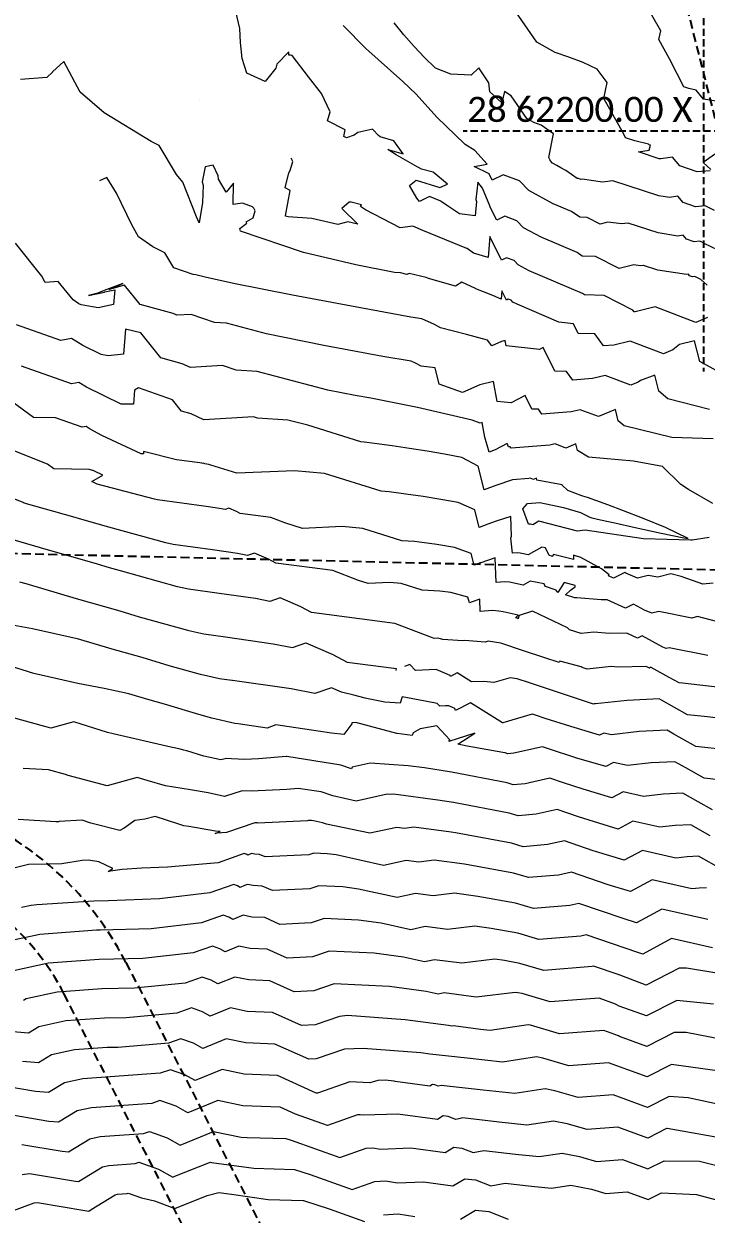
# Model space of a CAD drawing. Header units: metres. Extents: x 5688 to 19740, y -52 to 3406.
# Drawn here: x 7113.7 to 7359.3, y 1435.2 to 1863.1 of the extents above; entities that cross this region are included whole.
import ezdxf
from ezdxf.enums import TextEntityAlignment as Align

# ---------------------------------------------------------------- set-up
doc = ezdxf.new("R2010")
doc.units = ezdxf.units.M
doc.linetypes.add('DASHED', pattern=[19.05, 12.7, -6.35])
doc.linetypes.add('HIDDEN', pattern=[9.525, 6.35, -3.175])
for name, color, linetype in [('AFSTANDE', 7, 'Continuous'), ('Contours', 7, 'Continuous'), ('LINES', 7, 'Continuous')]:
    doc.layers.add(name, color=color, linetype=linetype)
doc.styles.add('CALIBRII', font='calibri.ttf')

# ---------------------------------------------------------------- blocks, each defined once
blk = doc.blocks.new('CONTOURS-CG')
at = {"layer": 'Contours', "color": 253, "lineweight": 9, "true_color": 0xa1a3a5}
for points, elevation in [([(31179.66, 652.87), (31173.56, 653.88), (31170.85, 657.04), (31168.19, 657.66), (31166.43, 658.24), (31161.34, 668.34), (31157.48, 675.24), (31158.14, 678.43), (31154.99, 683.99)], 1437.5), ([(31177.43, 613.85), (31174.11, 615.43), (31170.69, 615.11), (31166.17, 616.68), (31164.29, 618.95), (31161.27, 618.47), (31157.43, 619.08), (31140.9, 624.44), (31140.9, 624.44), (31137.21, 624), (31129.9, 625.03), (31129.9, 625.03), (31129.39, 624.91), (31128.57, 625.32), (31128.1, 625.34), (31124.02, 628.14), (31123.71, 628.27), (31122.2, 629.1), (31120.77, 630.01), (31120.76, 630.01), (31119.17, 630.82), (31118.33, 631.84), (31118.38, 631.92), (31117.82, 632.92), (31119.56, 641.34), (31115.06, 644.54), (31112.48, 645.4), (31109.96, 646.84), (31104.33, 655.02), (31101.87, 656.54), (31100.93, 652.57), (31096.61, 656.42), (31096.23, 659.75), (31092.7, 665.15), (31089.91, 662.5), (31082.65, 662.83), (31077.11, 664.97), (31073.15, 668.79), (31069.36, 672.79), (31065.72, 676.94), (31062.2, 681.23)], 1438.5), ([(31174.84, 586.97), (31172.56, 589), (31170.39, 590.04), (31169.58, 589.96), (31168.53, 590.33), (31168.09, 590.86), (31167.38, 590.75), (31157.06, 592.39), (31151.89, 594.07), (31151.86, 594.07), (31150.7, 593.93), (31148.41, 594.26), (31148.41, 594.26), (31143.19, 592.99), (31143.18, 592.99), (31134.71, 597.26), (31129.87, 597.4), (31129.86, 597.41), (31128.02, 598.67), (31115.07, 604.17), (31108.79, 607.61), (31106.36, 610.13), (31106.35, 610.13), (31102.05, 611.74), (31099.19, 610.37), (31096.63, 615.24), (31096.64, 615.48), (31093.99, 621.81), (31092.38, 624.03), (31091.56, 617.82), (31091.81, 617.02), (31091.4, 611.93), (31085.73, 612.64), (31081.05, 615.69), (31079.13, 617.09), (31079.04, 617.13), (31074.93, 618.79), (31071.37, 617.1), (31070.35, 618.24), (31067.76, 622.77), (31070.11, 624.66), (31078.71, 622.13), (31081.37, 623.31), (31076.21, 627.6), (31072.11, 628.68), (31069.69, 629.93), (31062.92, 633.78), (31059.9, 635.76), (31065.45, 634.16), (31062.05, 638.8), (31057.16, 640.31), (31056.56, 640.76), (31054.59, 642.96), (31054.57, 643.08), (31049.2, 641.79), (31047.88, 640.86), (31045.08, 639.93), (31044.11, 640.35), (31044.58, 642.82), (31038.29, 645.99), (31038.29, 645.99), (31039.22, 649.22), (31036.04, 655.86), (31031.38, 661.82), (31025.47, 669.49), (31024.88, 669.69), (31024.32, 669.63), (31024.33, 670.89), (31019.99, 666.39), (31019.62, 664.98), (31015.78, 660.15), (31009.21, 663.13), (31007.58, 668.46), (31006.87, 674.21), (31006.68, 679.29), (31004.32, 689.53)], 1439.5), ([(31185.53, 639.54), (31173.46, 631.12), (31176.11, 628.5)], 1438), ([(31175.98, 628.12), (31171.24, 627.68), (31164.99, 629.85), (31162.4, 632.99), (31158.22, 632.33), (31157.61, 632.42), (31150.12, 634.85), (31153.99, 635.55), (31154.49, 637.31), (31153.98, 637.39), (31153.75, 637.66), (31148.79, 638.83), (31145.5, 639.91), (31144.68, 641.53), (31137.65, 654.08), (31138.85, 659.88), (31135.21, 664.59), (31130.26, 667.01), (31125.05, 668.99), (31120.21, 670.57), (31113.56, 674.38), (31098.73, 695.9)], 1438), ([(31179.41, 555.6), (31172.15, 559.57), (31172.15, 559.57), (31170.24, 566.91), (31164.84, 565.58), (31162.5, 563.7), (31159.08, 562.27), (31147.14, 566.82), (31141.23, 565.37), (31137.52, 565.1), (31134.38, 569.44), (31128.39, 569.6), (31128.38, 569.61), (31126.7, 573.03), (31121.49, 573.68), (31106.44, 580.08), (31104.92, 580.9), (31104.33, 581.52), (31103.29, 581.9), (31102.6, 581.57), (31100.95, 584.88), (31100.71, 581.95), (31097.72, 583.21), (31091.56, 585.7), (31091.53, 585.71), (31086.53, 588), (31084.25, 586.57), (31074.52, 589.42), (31074.38, 589.48), (31073.73, 589.67), (31067.62, 591.11), (31066.74, 590.85), (31066.74, 590.85), (31064.44, 591.4), (31062.33, 591.54), (31062.33, 591.54), (31048.38, 594.28), (31029.54, 598.76), (31006.97, 606.4), (31006.73, 607.3), (31009.24, 609.29), (31009, 609.7), (31011.53, 611.2), (31012.25, 613.7), (31012.02, 614.17), (31011.69, 614.59), (31011.28, 615.13), (31007.68, 616.39), (31004.26, 616.01), (31004.36, 623.64), (31001.74, 620.35), (30998.98, 625.12), (30998.94, 626.22), (30997.11, 630.07), (30994.21, 629.48), (30993.08, 624.07), (30993.52, 622.92), (30993.27, 616.68), (30992.1, 609.39), (30991.15, 611.49), (30986.21, 624.05), (30983.88, 626.71), (30977.64, 637.16), (30974.76, 638.56), (30957.84, 648.93), (30949.21, 656.31), (30943.35, 667.33), (30939.3, 663.61), (30939.26, 663.53), (30937.22, 661.62), (30927.79, 660.88)], 1440.5), ([(31177.06, 531.7), (31162.08, 532.14), (31144.99, 536.43), (31142.87, 538.22), (31141.83, 542.24), (31135.71, 539.7), (31129.17, 542.19), (31125.92, 541.4), (31115.37, 540.64), (31114.11, 542.36), (31111.73, 542.43), (31111.73, 542.43), (31109.34, 547.28), (31104.31, 544.64), (31099.23, 545.19), (31098.01, 552.29), (31093, 551.18), (31086.78, 548.38), (31078.38, 551.36), (31076.93, 557.25), (31076.93, 557.25), (31071.9, 557.86), (31069.89, 558.97), (31068.28, 559.67), (31058.19, 561.37), (31036.89, 565.28), (31016.25, 569.51), (31001.92, 573.31), (31001.91, 573.32), (30997.6, 573.58), (30997.6, 573.58), (30989.2, 576.45), (30989.2, 576.45), (30984.02, 576.12), (30984.02, 576.12), (30982.71, 576.76), (30970.84, 579.98), (30965.24, 586.94), (30959.72, 585.43), (30964.56, 587.55), (30957.86, 585.08), (30955.82, 584.24), (30955.55, 584.14), (30952.22, 583.23), (30958.01, 584.47), (30958.09, 584.51), (30958.09, 584.51), (30961.71, 585.28), (30961.26, 580.03), (30955.77, 578.78), (30950.27, 579.78), (30949.59, 579.93), (30948.8, 580.31), (30946.66, 581.67), (30941.36, 588.32), (30936.61, 587.87), (30936.61, 587.87), (30935.4, 590.21), (30926.01, 602.08)], 1441.5), ([(31178.8, 599.6), (31173.82, 601.93), (31173.71, 602.04), (31172.25, 602.73), (31170.14, 602.53), (31167.35, 603.5), (31166.19, 604.9), (31164.32, 604.61), (31157.24, 605.73), (31146.39, 609.26), (31146.38, 609.26), (31143.96, 608.97), (31139.16, 609.65), (31139.15, 609.65), (31138.15, 609.4), (31136.3, 608.95), (31136.29, 608.95), (31131.64, 611.29), (31128.99, 611.37), (31128.98, 611.37), (31126.02, 613.41), (31119.39, 616.22), (31110.72, 620.96), (31107.37, 624.44), (31107.37, 624.44), (31101.43, 626.65), (31097.49, 624.77), (31096.37, 627.02), (31091.05, 629.58), (31095.73, 630.49), (31091.21, 635.42), (31087.8, 637.59), (31087.69, 637.69), (31077.55, 647.34), (31070.15, 655.64), (31070.15, 655.64), (31065.31, 660.21), (31052.02, 672), (31043.82, 680.28)], 1439), ([(31176.94, 508.51), (31168.12, 513.49), (31165.39, 515.25), (31158.74, 521.72), (31158.74, 521.72), (31148.33, 523.71), (31132.17, 525.12), (31128.23, 527.54), (31127.62, 529.91), (31124.02, 528.41), (31120.18, 529.87), (31118.27, 529.41), (31104.29, 528.4), (31103.98, 528.82), (31103.4, 528.84), (31102.82, 530.02), (31098.62, 527.82), (31096.36, 526.96), (31094.89, 532.27), (31094.19, 535.57), (31093.85, 537.54), (31093.13, 537.38), (31090.25, 538.41), (31070.61, 543.01), (31053.81, 546.3), (31048.21, 547.24), (31038.33, 549.16), (31012.97, 555.9), (31012.96, 555.9), (31005.33, 556.37), (31005.33, 556.37), (31000.42, 558.05), (31000.42, 558.05), (30988.88, 557.31), (30988.88, 557.31), (30985.97, 558.73), (30978.28, 560.81), (30971.07, 569.78), (30971.07, 569.78), (30965.59, 571.17), (30964.83, 562.12), (30959.34, 561.51), (30956.78, 562.05), (30950.14, 565.29), (30946.12, 567.83), (30942.24, 567.04), (30926.34, 572.66)], 1442), ([(31175.53, 496.27), (31169.5, 495.35), (31168.97, 495.29), (31151.89, 495.72), (31130.98, 498.94), (31130.98, 498.94), (31128.22, 498.56), (31128.22, 498.56), (31114.23, 502.07), (31114.23, 502.07), (31112.08, 500.85), (31111.29, 501.03), (31111.03, 501.05), (31110.54, 501.01), (31108.52, 506.57), (31110.2, 508.42), (31114.64, 508.79), (31123.15, 507.01), (31129.21, 505.19), (31132.11, 503.75), (31132.22, 503.64), (31133.3, 503.36), (31136.45, 502.64), (31141.66, 501.48), (31148.92, 499.88), (31158.25, 497.85), (31166.41, 496.13), (31168.01, 495.88), (31159.86, 499.9), (31151.63, 503.14), (31144.7, 505.83), (31139.08, 507.97), (31134.77, 509.56), (31131.77, 510.61), (31130.09, 511.12), (31129.74, 511.17), (31124.69, 513.19), (31122.71, 515.12), (31122.71, 515.13), (31113.59, 516.86), (31113.41, 517.57), (31112.34, 517.12), (31111.19, 517.56), (31110.62, 517.42), (31104.8, 517), (31104.8, 517), (31098.8, 515), (31094.59, 513.41), (31092.44, 521.91), (31086.58, 524.95), (31080.32, 526.16), (31074.05, 527.26), (31067.75, 528.25), (31061.44, 529.17), (31055.11, 530.04), (31051.41, 530.53), (31050.23, 530.6), (31031.14, 536.59), (31024.01, 538.48), (31013.06, 539.16), (31013.06, 539.16), (31011.64, 539.64), (30993.75, 538.5), (30993.75, 538.5), (30989.23, 540.69), (30985.72, 541.65), (30982.43, 545.74), (30982.43, 545.74), (30970.17, 550.1), (30968.82, 549.18), (30968.4, 544.21), (30963.97, 544.17), (30951.47, 550.26), (30948.73, 551.99), (30946.08, 551.45), (30928.12, 557.81)], 1442.5), ([(31174.96, 575.31), (31170.76, 573.56), (31156.13, 579.13), (31148.89, 577.36), (31148.6, 577.34), (31148.1, 578.03), (31137.78, 583.23), (31130.75, 583.44), (31130.74, 583.44), (31130.02, 583.94), (31110.76, 592.12), (31106.85, 594.26), (31105.35, 595.82), (31105.34, 595.82), (31102.67, 596.82), (31100.89, 595.97), (31096.67, 604.45), (31096.05, 596.94), (31090.74, 598.49), (31088.44, 600.15), (31088.38, 600.17), (31072.5, 606.6), (31072.49, 606.6), (31068.94, 608.23), (31064.39, 607.62), (31064.39, 607.62), (31051.85, 614.04), (31050.16, 615.19), (31050.45, 615.88), (31046.75, 616.75), (31046.07, 616.75), (31043.43, 614.53), (31049.14, 608.91), (31045.5, 609.76), (31041.9, 608.72), (31041.9, 608.72), (31032.62, 610.95), (31024.07, 611.51), (31024.07, 611.51), (31023.09, 611.78), (31023.13, 611.82), (31023.11, 611.87), (31024.84, 621.02), (31023, 621.94), (31023, 621.94), (31024.26, 627.3), (31024.79, 628.18), (31025.73, 631.46), (31025.18, 632.62)], 1440), ([(31175.73, 542.24), (31160.71, 546.07), (31157.51, 548.9), (31157.51, 548.9), (31156.03, 554.58), (31150.84, 552.75), (31150.04, 552.09), (31147.39, 550.99), (31138.15, 554.5), (31133.58, 553.38), (31126.45, 552.87), (31124.25, 555.9), (31120.06, 556.02), (31120.06, 556.02), (31115.87, 564.53), (31114.57, 563.85), (31102.5, 565.16), (31102.18, 567.05), (31100.84, 566.75), (31097.31, 565.16), (31095.84, 567.2), (31088.29, 569.2), (31088.25, 569.21), (31078.93, 571.63), (31076.69, 572.88), (31072.23, 574.81), (31068.17, 575.5), (31046.87, 579.37), (31025.59, 583.34), (31004.35, 587.56), (30994.17, 589.85), (30990.86, 590.73), (30989.87, 590.8), (30982.93, 593.16), (30979.68, 598.61), (30975.33, 600.72), (30970.18, 604.29), (30967.84, 608.71), (30962.3, 619.99), (30958.8, 625.72), (30956.24, 624.45)], 1441), ([(31177.06, 479.89), (31173.32, 479.52), (31165.48, 482.27), (31161.77, 483.24), (31157.09, 481.93), (31153.65, 482.61), (31149.76, 481.67), (31149.76, 481.67), (31145.56, 483.42), (31145.18, 483.62), (31141.14, 481.59), (31139.37, 482.42), (31139.53, 482.88), (31136.77, 485), (31129.43, 489.11), (31126.73, 489.87), (31126.71, 488.33), (31119.56, 490.11), (31119.04, 489.31), (31118.91, 489.5), (31118.03, 489.79), (31116.63, 492.52), (31116.63, 492.52), (31115.3, 492.77), (31110.38, 489.99), (31110.38, 489.99), (31107.51, 490.62), (31106.55, 490.7), (31104.76, 490.57), (31104.22, 496.05), (31104.48, 496.69), (31104.16, 503.78), (31098.92, 502.1), (31095.97, 501.05), (31092.81, 499.86), (31091.21, 506.22), (31085.25, 508.81), (31078.98, 509.97), (31072.69, 510.98), (31066.37, 511.88), (31060.48, 512.68), (31057.6, 512.85), (31057.6, 512.85), (31037.16, 519.26), (31026.38, 520.25), (31005.6, 519.33), (31005.6, 519.33), (30996.27, 522.23), (30995.57, 522.5), (30994.04, 522.7), (30993.84, 522.81), (30993.46, 522.97), (30993.27, 522.9), (30993, 522.96), (30992.33, 523.05), (30983.86, 524.21), (30972.04, 527.2), (30971.97, 526.3), (30971.16, 526.29), (30957.08, 532.86), (30952.81, 535.23), (30951.34, 536.16), (30949.92, 535.87), (30940.31, 539.27), (30932.4, 539.4), (30932.4, 539.4), (30924.71, 544.99)], 1443), ([(31183.26, 464.71), (31171.37, 467.81), (31169.35, 467.25), (31157.4, 469.6), (31154.93, 469), (31154.92, 469), (31152.25, 470.11), (31148.33, 472.28), (31145.45, 470.83), (31138.91, 473.89), (31136.75, 473.84), (31127.95, 474.59), (31127.95, 474.59), (31127.24, 474.51), (31123.92, 475.6), (31125.65, 477.28), (31127.37, 478.55), (31127.4, 479.03), (31123.39, 480.02), (31121.1, 476.52), (31120.54, 477.33), (31116.68, 478.59), (31116.68, 478.59), (31116.45, 479.04), (31116.19, 479.57), (31116.18, 479.57), (31111.12, 480.51), (31108.67, 479.13), (31108.67, 479.13), (31103.72, 480.21), (31102.07, 480.35), (31098.98, 480.13), (31098.58, 488.91), (31093.36, 487.18), (31093.14, 487.1), (31091.04, 486.3), (31089.97, 490.53), (31083.91, 492.66), (31077.63, 493.7), (31071.31, 494.59), (31069.55, 494.83), (31064.97, 495.09), (31064.96, 495.1), (31050.93, 499.49), (31043.53, 500.18), (31029.26, 499.54), (31029.26, 499.54), (31022.85, 501.54), (31017.88, 503.46), (31006.86, 504.88), (31006.86, 504.88), (31005.43, 505.65), (31002.69, 506.81), (31001.35, 506.35), (30999.43, 506.73), (30994.62, 507.42), (30977.08, 509.81), (30975.97, 510.06), (30955.38, 515.41), (30953.4, 516.36), (30957.35, 518.64), (30954.14, 520.2), (30953.95, 520.32), (30953.76, 520.29), (30952.49, 520.73), (30939.74, 520.94), (30939.73, 520.95), (30937.44, 522.61), (30920.25, 529.47)], 1443.5), ([(31175.03, 453.86), (31161.15, 456.58), (31160.09, 456.33), (31158.94, 456.8), (31151.47, 460.93), (31149.76, 460.07), (31145.89, 461.88), (31139.75, 461.73), (31134.12, 462.22), (31134.12, 462.22), (31129.48, 461.69), (31129.47, 461.69), (31125.28, 463.06), (31124.97, 463.41), (31124.62, 463.81), (31124.61, 463.81), (31112.05, 469.72), (31107.16, 468.2), (31106.99, 467.65), (31106.8, 467.06), (31106.8, 467.06), (31106.42, 467.19), (31105.91, 467.36), (31106.79, 468.31), (31101.43, 469.57), (31099.93, 469.8), (31097.59, 470), (31093.2, 469.69), (31093, 474.04), (31090.31, 473.14), (31089.27, 472.75), (31088.74, 474.85), (31082.56, 476.42), (31078.62, 476.97), (31072.33, 477.34), (31072.33, 477.34), (31064.7, 479.73), (31060.67, 480.1), (31052.92, 479.76), (31052.91, 479.76), (31049.43, 480.85), (31040.2, 484.41), (31040.18, 484.41), (31019.68, 487.07), (31019.68, 487.07), (31017.02, 488.49), (31011.92, 490.66), (31009.43, 489.79), (31005.85, 490.5), (30996.91, 491.79), (30982.65, 493.73), (30980.1, 494.3), (30959.59, 499.92), (30949.03, 502.98), (30947.46, 503.45), (30929.1, 508.65), (30929.04, 508.66), (30923.79, 510.76)], 1444), ([(31184.73, 441.69), (31165.92, 443.83), (31164.72, 443.97), (31161.16, 445.96), (31154.64, 449.57), (31154.61, 449.58), (31154.08, 449.31), (31152.87, 449.87), (31142.75, 449.63), (31140.3, 449.84), (31140.28, 449.84), (31131.71, 448.87), (31131.7, 448.87), (31129.84, 449.48), (31129.54, 449.81), (31121.79, 451.76), (31121.63, 451.26), (31116.48, 452.96), (31108.72, 455.55), (31100.66, 458.26), (31100.6, 458.27), (31096.06, 458.99), (31094.94, 458.67), (31087.65, 459.18), (31086.98, 459.16), (31079.7, 459.59), (31078.47, 459.97), (31077.82, 460.03), (31076.57, 459.98), (31076.01, 460.15), (31062.5, 465.37), (31062.48, 465.37), (31032.51, 469.26), (31032.51, 469.26), (31028.61, 471.34), (31021.16, 474.51), (31017.51, 473.23), (31012.27, 474.28), (30999.2, 476.15), (30988.21, 477.65), (30984.24, 478.54), (30963.74, 484.22), (30959.76, 485.38), (30955.49, 486.67), (30934.93, 492.49), (30913.99, 498.64)], 1444.5), ([(30927.37, 480.29), (30929.7, 479.69), (30947.82, 474.32), (30963.51, 469.88), (30963.51, 469.88), (30970.49, 467.77), (30970.49, 467.77), (30988.37, 462.78), (30993.77, 461.57), (31001.48, 460.52), (31018.7, 458.05), (31025.59, 456.68), (31030.39, 458.35), (31030.39, 458.35), (31040.2, 454.18), (31045.33, 451.44), (31062.13, 449.26), (31062.23, 449.25), (31062.97, 449.19), (31062.79, 448.47)], 1445), ([(31181.7, 419.92), (31170.75, 421.13), (31162.81, 425.58), (31160.42, 426.93), (31150.36, 426.47), (31140.43, 425.32), (31137.66, 425.95), (31136.15, 425.13), (31136.15, 425.13), (31125.77, 428.25), (31116.58, 431.19), (31113.09, 432.35), (31112.31, 432.61), (31111.87, 432.68), (31101.3, 429.68), (31101.23, 429.68), (31101.16, 429.68), (31089.64, 436.86), (31084.31, 434.1), (31084.03, 434.81), (31081.83, 435.76), (31080.69, 435.71), (31078.63, 435.61), (31078.62, 435.62), (31077.65, 436.58), (31073.4, 437.4), (31065.12, 439.01), (31064.39, 436.66), (31058.9, 437.1), (31053.49, 438.15), (31051.73, 438.51), (31047.67, 439.58), (31043.22, 440.67), (31039.62, 442.2), (31033.67, 440.12), (31025.12, 441.82), (31004.09, 444.84), (31003.77, 444.89), (30999.33, 445.49), (30992.5, 447.02), (30981.23, 450.17), (30971.53, 453.1), (30960.7, 456.16), (30948.29, 459.84), (30948.21, 459.87), (30932.06, 463.37), (30914.84, 466.53)], 1445.5), ([(31189.58, 407.96), (31173.76, 409.71), (31167.19, 413.39), (31163.26, 415.62), (31154.68, 415.22), (31146.21, 414.24), (31141.15, 415.4), (31141.13, 415.4), (31138.36, 413.9), (31138.36, 413.9), (31127.96, 416.96), (31117.77, 420.27), (31115.62, 421.01), (31105.3, 418.67), (31103.17, 418.49), (31102.11, 418.8), (31101.35, 418.94), (31088.44, 421.21), (31085.13, 421.9), (31091.28, 425.95), (31081.88, 422.87), (31082.23, 423.49), (31077.57, 428.51), (31071.55, 427.44), (31069.02, 426.06), (31068.7, 425.03), (31063.26, 425.81), (31063.12, 425.84), (31048.39, 429.74), (31048.38, 429.74), (31046.95, 429.63), (31046.94, 429.31), (31044.1, 425.44), (31039.72, 425.91), (31019.59, 428.91), (31016.56, 427.75), (31006.06, 429.25), (31004.9, 429.41), (30996.64, 431.26), (30991.96, 432.57), (30979.55, 436.32), (30973.59, 438), (30966.71, 440.04), (30957.83, 441.97), (30948.35, 443.71), (30948.35, 443.71), (30932.57, 447.39), (30924.17, 450.01)], 1446), ([(31189.65, 430.07), (31173.81, 431.87), (31167.73, 432.55), (31158.42, 437.77), (31157.58, 438.25), (31146.04, 437.71), (31134.65, 436.4), (31134.18, 436.5), (31133.93, 436.37), (31130.67, 437.37), (31110.86, 443.96), (31106.49, 445.43), (31106.45, 445.44), (31103.96, 445.83), (31098.12, 444.17), (31094.44, 444.43), (31090.07, 444.34), (31084.92, 447.54), (31082.54, 446.31), (31082.42, 446.63), (31077.34, 448.83), (31069.94, 448.49), (31069.93, 448.49), (31067.83, 450.57), (31067.83, 450.57), (31065.9, 449.87)], 1445), ([(31176.78, 398.29), (31171.58, 401.21), (31166.09, 404.3), (31159, 403.98), (31151.99, 403.17), (31144.62, 404.85), (31144.61, 404.85), (31140.58, 402.66), (31140.58, 402.66), (31130.19, 405.77), (31123.13, 408.06), (31118.23, 409.74), (31109.32, 407.72), (31105.01, 407.35), (31102.87, 408), (31082.81, 411.88), (31073.12, 413.42), (31067.23, 414.18), (31053.6, 415.15), (31047.16, 413.73), (31046.89, 413.06), (31042.98, 414.38), (31023.57, 417.52), (31023.31, 417.53), (31013.43, 416.64), (31008.4, 416.38), (31001.41, 416.74), (31001.37, 416.73), (30999.91, 416.26), (30993.79, 417.65), (30987.57, 419.53), (30986.48, 419.84), (30985.22, 420.21), (30983.6, 420.57), (30981.87, 420.88), (30981.86, 420.89), (30961.07, 425.66), (30959.07, 426.2), (30946.94, 429.99), (30938.68, 427.71), (30922.56, 432.13)], 1446.5), ([(31175.9, 389.05), (31168.93, 392.99), (31163.32, 392.73), (31157.77, 392.09), (31148.09, 394.3), (31148.08, 394.3), (31142.79, 391.43), (31142.79, 391.43), (31132.42, 394.57), (31128.49, 395.85), (31120.85, 398.48), (31113.34, 396.77), (31106.85, 396.22), (31103.64, 397.19), (31083.56, 400.98), (31077.92, 401.87), (31061.99, 403.95), (31060.74, 403.8), (31060.74, 403.8), (31059.71, 403.94), (31048.55, 401.49), (31048.55, 401.49), (31040.14, 403.34), (31035.94, 404.76), (31035.93, 404.76), (31027.73, 406.07), (31023.61, 405.7), (31010.76, 405.03), (31007.58, 405.19), (31001.12, 403.08), (31001.11, 403.08), (30995.33, 404.4), (30988.91, 405.53), (30979.95, 406.95), (30973.29, 408.85), (30969.7, 409.96), (30958.9, 406.98), (30944.92, 410.72), (30943.92, 411.1), (30937.82, 412.77), (30928.7, 413.22)], 1447), ([(31180.27, 376.87), (31171.77, 381.67), (31167.63, 381.48), (31163.55, 381.01), (31151.56, 383.75), (31151.56, 383.75), (31145.01, 380.19), (31145.01, 380.19), (31134.65, 383.38), (31133.85, 383.65), (31123.47, 387.21), (31117.36, 385.83), (31108.69, 385.09), (31104.4, 386.38), (31084.31, 390.08), (31082.72, 390.33), (31069.29, 392.08), (31065.9, 391.68), (31065.9, 391.68), (31063.13, 392.04), (31063.12, 392.04), (31053.48, 389.92), (31053.48, 389.92), (31037.89, 393.25), (31036.44, 393.67), (31033.19, 394.39), (31032.49, 394.48), (31031.42, 394.53), (31031.02, 394.4), (31031.02, 394.4), (31013.17, 393.55), (31012.87, 393.68), (31012.62, 393.69), (31012.45, 393.73), (31012.24, 393.64), (31012.16, 393.69), (31012.05, 393.73), (31001.87, 390.15), (30998.5, 389.92), (30997.78, 389.81), (30999.4, 390.38), (30999.65, 390.57), (30997.91, 390.64), (30988.32, 392.34), (30986.55, 392.62), (30984.68, 393.15), (30976.24, 395.9), (30972.54, 394.97), (30968.86, 394.52), (30965.01, 391.74), (30963.48, 390.9), (30953.03, 393.57), (30950, 394.59), (30941.68, 394.11), (30941.48, 394.08), (30940.46, 394.04), (30926.92, 394.81)], 1447.5), ([(31174.6, 370.36), (31171.95, 370.24), (31169.33, 369.93), (31155.04, 373.19), (31155.03, 373.19), (31147.22, 368.96), (31147.22, 368.96), (31139.21, 371.44), (31126.08, 375.95), (31121.38, 374.88), (31110.54, 373.96), (31105.17, 375.57), (31087.52, 378.78), (31076.59, 380.21), (31071.06, 379.55), (31071.06, 379.55), (31066.54, 380.14), (31066.53, 380.14), (31058.4, 378.36), (31058.4, 378.36), (31041.29, 382.12), (31038.11, 382.55), (31033.27, 382.78), (31031.47, 382.16), (31015.79, 381.42), (31013.79, 382.32), (31012.07, 382.39), (31010.93, 382.63), (31009.54, 382.06), (31009, 382.37), (31008.26, 382.63), (30998.88, 379.34), (30980.69, 377.69), (30971.39, 377.39), (30964.38, 376.89), (30959.31, 376.18), (30960.94, 377.3), (30955.94, 379.67), (30952.2, 380.22), (30949.9, 380.09), (30942.65, 378.94), (30942.64, 378.94), (30937.82, 378.76), (30930.61, 378.68), (30924.84, 377.2)], 1448), ([(31175.11, 358.86), (31158.51, 362.64), (31158.51, 362.64), (31149.44, 357.72), (31149.44, 357.72), (31144.57, 359.23), (31128.7, 364.68), (31125.4, 363.93), (31112.38, 362.82), (31105.93, 364.76), (31092.32, 367.24), (31083.89, 368.34), (31076.22, 367.42), (31076.22, 367.42), (31069.95, 368.25), (31069.94, 368.25), (31063.32, 366.79), (31063.32, 366.79), (31049.39, 369.86), (31043.73, 370.62), (31035.12, 371.03), (31031.93, 369.93), (31018.42, 369.29), (31014.72, 370.96), (31011.53, 371.09), (31009.41, 371.53), (31008.39, 371.12), (31006.85, 370.48), (31006.84, 370.48), (31005.85, 371.04), (31004.47, 371.52), (30995.9, 368.52), (30977.75, 366.3), (30959.48, 365.67), (30954.12, 365.56), (30933.6, 364.25), (30931.6, 363.97), (30928.07, 363.2)], 1448.5), ([(31176.73, 348.73), (31161.98, 352.09), (31151.65, 346.49), (31151.65, 346.49), (31149.94, 347.02), (31149.93, 347.02), (31131.32, 353.41), (31129.42, 352.98), (31114.22, 351.69), (31106.7, 353.95), (31097.12, 355.7), (31091.19, 356.47), (31081.39, 355.29), (31081.39, 355.29), (31073.36, 356.35), (31073.35, 356.35), (31068.24, 355.23), (31068.24, 355.23), (31057.49, 357.59), (31049.35, 358.69), (31036.98, 359.29), (31032.38, 357.7), (31021.04, 357.16), (31015.64, 359.59), (31010.99, 359.79), (31007.89, 360.43), (31004.14, 358.9), (31004.14, 358.9), (31002.69, 359.72), (31000.67, 360.42), (30992.92, 357.71), (30974.76, 355.61), (30956.48, 355.05), (30955.09, 355.03), (30934.71, 353.58), (30920.68, 350.53)], 1449), ([(31189.99, 337.76), (31167.38, 341.45), (31164.77, 341.39), (31152.91, 335.35), (31152.91, 335.35), (31143.13, 338.98), (31143.09, 339), (31142.8, 339.1), (31133.93, 342.15), (31133.43, 342.04), (31116.06, 340.56), (31107.46, 343.14), (31101.92, 344.15), (31098.49, 344.6), (31086.55, 343.17), (31086.55, 343.17), (31076.77, 344.45), (31076.76, 344.45), (31073.16, 343.66), (31073.16, 343.66), (31065.59, 345.33), (31054.98, 346.76), (31038.83, 347.54), (31032.84, 345.47), (31023.67, 345.03), (31016.56, 348.23), (31010.44, 348.49), (31006.37, 349.34), (31001.44, 347.32), (31001.43, 347.32), (30999.53, 348.4), (30996.88, 349.32), (30989.94, 346.89), (30971.77, 344.92), (30956.07, 344.49), (30937.82, 343.2), (30925.26, 340.46)], 1449.5), ([(31177.14, 328.53), (31163.87, 329.85), (31153.02, 324.33), (31153.02, 324.33), (31143.15, 327.74), (31141.82, 328.49), (31135.95, 330.66), (31118.4, 329.31), (31113.12, 330.86), (31108.24, 332.33), (31108.23, 332.34), (31106.73, 332.61), (31105.8, 332.73), (31091.71, 331.04), (31091.71, 331.04), (31080.18, 332.56), (31080.18, 332.56), (31078.09, 332.1), (31078.08, 332.1), (31073.69, 333.07), (31060.6, 334.83), (31040.68, 335.79), (31033.29, 333.24), (31026.29, 332.9), (31017.48, 336.87), (31009.9, 337.19), (31004.84, 338.24), (30998.74, 335.74), (30998.73, 335.74), (30996.38, 337.08), (30993.09, 338.22), (30986.96, 336.07), (30968.77, 334.25), (30957.04, 333.95), (30940.92, 332.81), (30929.83, 330.4), (30928.87, 329.8)], 1450), ([(31193.24, 313.28), (31167.28, 318.24), (31162.96, 318.32), (31153.13, 313.32), (31153.12, 313.32), (31143.32, 316.89), (31142.96, 317.09), (31137.65, 319.06), (31121.73, 317.83), (31111.27, 320.91), (31110.43, 321.07), (31096.77, 319.02), (31093.26, 319.39), (31083.59, 320.66), (31083.01, 320.53), (31081.79, 320.8), (31066.22, 322.9), (31045.47, 324.36), (31042.53, 324.04), (31033.75, 321), (31028.92, 320.78), (31018.41, 325.51), (31009.35, 325.89), (31003.32, 327.14), (30996.03, 324.16), (30996.03, 324.16), (30993.22, 325.76), (30989.3, 327.12), (30983.98, 325.26), (30965.78, 323.6), (30958.02, 323.42), (30944.03, 322.43), (30934.41, 320.33), (30930.65, 318.03), (30930.64, 318.03), (30923.67, 318.6)], 1450.5), ([(31180.21, 304.23), (31162.06, 306.79), (31153.23, 302.3), (31153.23, 302.3), (31139.34, 307.45), (31125.06, 306.35), (31115.67, 309.11), (31113.49, 309.54), (31101.18, 307.69), (31088.46, 309.02), (31075.08, 310.53), (31071.84, 310.97), (31051.1, 312.58), (31044.39, 312.29), (31034.2, 308.77), (31031.54, 308.65), (31019.33, 314.14), (31008.81, 314.59), (31001.8, 316.04), (30993.33, 312.58), (30993.33, 312.58), (30990.06, 314.44), (30985.51, 316.02), (30981, 314.44), (30962.79, 312.96), (30959, 312.88), (30947.14, 312.04), (30938.98, 310.27), (30934.25, 307.37), (30934.24, 307.37), (30928.44, 307.85)], 1451), ([(31195.37, 288.99), (31168, 294.76), (31161.16, 295.26), (31153.34, 291.28), (31153.34, 291.28), (31141.03, 295.85), (31128.38, 294.87), (31120.07, 297.32), (31116.55, 298), (31105.58, 296.35), (31094.26, 297.54), (31079.18, 299.25), (31078.05, 299.02), (31076.83, 299.49), (31075.98, 299.59), (31075.03, 299.02), (31075.03, 299.02), (31062.58, 300.66), (31062.27, 300.74), (31059.02, 301.18), (31056.4, 301.08), (31053.41, 300.2), (31053.41, 300.2), (31046.24, 300.54), (31046.24, 300.54), (31034.65, 296.54), (31034.17, 296.52), (31020.25, 302.78), (31008.27, 303.29), (31000.28, 304.94), (30990.63, 301), (30990.63, 301), (30986.9, 303.11), (30981.71, 304.92), (30978.01, 303.63), (30950.25, 301.66), (30943.56, 300.2), (30937.85, 296.71), (30937.85, 296.71), (30933.22, 297.09), (30922.63, 298.91)], 1451.5), ([(31183.36, 279.76), (31160.46, 283.75), (31160.26, 283.73), (31153.45, 280.26), (31153.44, 280.26), (31142.73, 284.24), (31131.71, 283.39), (31124.46, 285.52), (31119.61, 286.47), (31109.99, 285.02), (31100.05, 286.06), (31086.82, 287.56), (31085.95, 287.39), (31084.37, 287.07), (31084.36, 287.07), (31081.7, 288.09), (31079.85, 288.3), (31077.8, 287.07), (31077.8, 287.07), (31063.59, 288.99), (31051.14, 288.52), (31051.14, 288.52), (31050.02, 288.72), (31050.01, 288.72), (31049, 288.65), (31038.21, 284.88), (31038.2, 284.88), (31026.68, 288.94), (31021.18, 291.42), (31007.72, 291.99), (30998.76, 293.85), (30987.93, 289.42), (30987.93, 289.42), (30983.75, 291.79), (30977.92, 293.82), (30975.03, 292.81), (30953.36, 291.27), (30948.13, 290.14), (30941.45, 286.05), (30941.45, 286.05), (30938, 286.33), (30925.45, 288.49)], 1452), ([(30928.24, 278.07), (30942.77, 275.58), (30945.05, 275.39), (30952.71, 280.07), (30956.46, 280.89), (30972.05, 281.99), (30972.05, 281.99), (30974.13, 282.72), (30980.59, 280.47), (30985.22, 277.84), (30997.24, 282.75), (31007.18, 280.69), (31009.37, 280.6), (31023.24, 280.17), (31025.14, 279.55), (31042.63, 273.38), (31052.13, 276.69), (31054.58, 276.86), (31057.29, 276.38), (31068.16, 276.79), (31080.56, 275.12), (31083.72, 277.02), (31086.57, 276.7), (31090.66, 275.12), (31090.67, 275.12), (31094.46, 275.87), (31105.84, 274.58), (31114.39, 273.69), (31122.67, 274.93), (31122.67, 274.93), (31128.86, 273.72), (31130.13, 273.35), (31134.98, 271.91), (31135.03, 271.91), (31144.42, 272.63), (31144.42, 272.63), (31153.55, 269.25), (31153.55, 269.25), (31159.36, 272.2), (31172.04, 272.02), (31184.12, 269.03)], 1452.5), ([(30928.31, 267.22), (30931.06, 267.64), (30947.55, 264.82), (30948.65, 264.73), (30957.28, 270.01), (30959.57, 270.5), (30969.07, 271.18), (30969.07, 271.18), (30969.43, 271.3), (30970.33, 271.62), (30970.34, 271.62), (30977.43, 269.15), (30982.52, 266.26), (30983.33, 266.59), (30995.78, 271.57), (30996.13, 271.67), (30996.52, 271.61), (31011.76, 269.48), (31026.38, 269.04), (31026.39, 269.03), (31031.98, 267.2), (31047.07, 261.88), (31055.25, 264.74), (31059.14, 265), (31063.45, 264.25), (31072.73, 264.6), (31083.32, 263.17), (31087.59, 265.73), (31091.45, 265.3), (31096.97, 263.17), (31096.98, 263.17), (31102.1, 264.18), (31111.64, 263.11), (31118.8, 262.35), (31125.73, 263.39), (31125.73, 263.39), (31133.26, 261.93), (31138.36, 260.43), (31146.11, 261.03), (31146.11, 261.03), (31153.65, 258.23), (31153.66, 258.23), (31158.45, 260.67), (31171.04, 260.04), (31183.08, 256.87)], 1453), ([(30924.27, 253.94), (30932.69, 257.04), (30932.69, 257.04), (30933.87, 257.22), (30950.9, 254.31), (30952.35, 254.04), (30953.21, 254.65), (30961.86, 259.94), (30962.68, 260.12), (30966.08, 260.36), (30966.09, 260.36), (30966.54, 260.52), (30971.27, 258.88), (30975.94, 257.72), (30975.94, 257.72), (30983.3, 255.01), (30994.9, 259.65), (30999.09, 260.78), (31003.67, 260.13), (31016.87, 258.28), (31029.53, 257.9), (31029.54, 257.9), (31038.83, 254.85), (31051.5, 250.38)], 1453.5), ([(31058.38, 252.78), (31063.7, 253.15), (31069.6, 252.12)], 1453.5), ([(31086.08, 251.22), (31091.46, 254.45), (31096.32, 253.9), (31103.28, 251.22)], 1453.5)]:
    blk.add_lwpolyline(points, dxfattribs=dict(at, elevation=elevation))
at = {"layer": 'Contours', "color": 253, "lineweight": 0, "true_color": 0xa1a3a5, "elevation": 1440}
blk.add_lwpolyline([(30992.1, 653.62), (30992.1, 653.62)], dxfattribs=at)

msp = doc.modelspace()

# ---------------------------------------------------------------- linework, layer by layer
at = {"layer": 'AFSTANDE', "color": 30, "linetype": 'DASHED', "ltscale": 0.2, "true_color": 0xf8991e}
for p, q in [((7358.285, 1910.903), (7358.285, 1738.103)), ((7444.685, 1824.503), (7271.885, 1824.503))]:
    msp.add_line(p, q, dxfattribs=at)
at = {"layer": 'LINES', "color": 251, "linetype": 'HIDDEN', "ltscale": 0.5, "true_color": 0x636466}
for points in [[(6933.934, 1536.843), (6986.449, 1570.245, -0.4415082), (7150.477, 1525.725), (7219.716, 1390.832), (7252.609, 1378.848), (7467.505, 1413.939), (7474.923, 1425.245), (7455.69, 1501.316), (7434.552, 1513.528), (7427.193, 1542.636), (7432.575, 1551.951), (7177.389, 2561.265), (7142.691, 2698.503, 0.1367315), (6967.854, 2991.59), (6886.583, 3060.439)], [(7222.955, 1329.776), (7205.023, 1335.543), (7191.323, 1362.233), (7197.091, 1380.165), (7128.236, 1514.309, 0.4415082), (6999.866, 1549.151), (6947.351, 1515.749)]]:
    msp.add_lwpolyline(points, format="xyb", dxfattribs=at)
msp.add_lwpolyline([(6867.732, 1585.691), (7008.286, 1675.091), (7385.93, 1666.367), (7402.583, 1670.577)], dxfattribs=at)

# ---------------------------------------------------------------- block references
at = {"layer": 'Contours', "color": 215, "linetype": 'Continuous', "true_color": 0xa953a0}
msp.add_blockref('CONTOURS-CG', (-23815.222, 1182.208), dxfattribs=at)

# ---------------------------------------------------------------- texts
at = {"layer": 'AFSTANDE', "color": 30, "linetype": 'Continuous', "true_color": 0xf8991e, "style": 'CALIBRII'}
msp.add_text('28 62200.00 X', height=9, dxfattribs=at).set_placement((7313.812, 1832.369), align=Align.MIDDLE_CENTER)

doc.saveas('drawing.dxf')
